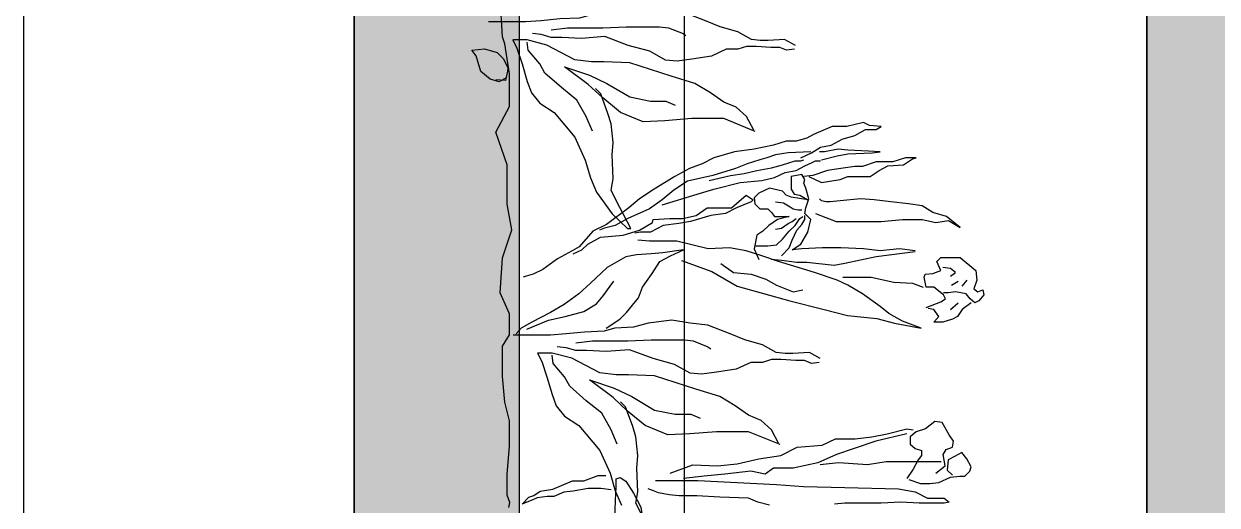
# Model space of a CAD drawing. Header units: metres. Extents: x 97 to 197, y 104 to 205.
# Drawn here: x 182.727 to 183.449, y 114.136 to 114.427 of the extents above; entities that cross this region are included whole.
import ezdxf

# ---------------------------------------------------------------- set-up
doc = ezdxf.new("R2010")
doc.units = ezdxf.units.M
doc.linetypes.add('ACAD_ISO10W100', pattern=[18, 12, -3, 0, -3])
doc.layers.add('00-AUX2', color=30, linetype='Continuous', plot=False)
for name, color, linetype in [('1-ALV_CORTE', 5, 'Continuous'), ('15-COTAS', 14, 'Continuous'), ('16-EIXOS', 253, 'ACAD_ISO10W100'), ('18-HATCH', 1, 'Continuous'), ('2-ALV_VISTA', 3, 'Continuous'), ('6-VEGETAÇÃO', 104, 'Continuous')]:
    doc.layers.add(name, color=color, linetype=linetype)

# ---------------------------------------------------------------- blocks, each defined once
blk = doc.blocks.new('A$C20B154FB')
at = {"layer": '6-VEGETAÇÃO', "color": 72}
for points in [[(2024.1, 802), (2034.4, 827.9), (2039.6, 836.5), (2046.5, 833.1), (2060.3, 815.8), (2060.3, 802), (2077.6, 798.6), (2082.8, 800.3), (2084.5, 814.1), (2089.7, 827.9), (2105.2, 821), (2112.2, 827.9), (2112.2, 862.4), (2089.7, 890.1), (2072.4, 891.8), (2056.9, 886.6), (2051.7, 893.5), (2055.2, 902.1), (2046.5, 903.9), (2036.2, 895.2), (2032.7, 888.3), (2039.6, 879.7), (2048.3, 872.8), (2051.7, 853.8), (2050, 841.7), (2050, 833.1)], [(1720.9, 771.9), (1713.6, 792), (1713.6, 808.4), (1715.4, 824.8), (1724.6, 844.9), (1726.4, 861.4), (1726.4, 870.5), (1735.5, 879.6), (1742.8, 881.5), (1757.4, 874.2), (1768.4, 865), (1761.1, 852.2), (1755.6, 841.3), (1737.3, 839.5), (1728.2, 848.6)], [(2032.7, 881.4), (2020.6, 865.9), (2008.5, 857.3), (2003.4, 848.6), (1998.2, 831.4), (1998.2, 815.8), (2008.5, 824.5), (2020.6, 815.8), (2022.3, 805.5)], [(2062.1, 865.9), (2072.4, 874.5)], [(1719.1, 324.3), (1719.1, 399.2), (1715.4, 468.6), (1711.8, 538), (1708.1, 585.5), (1706.3, 658.6), (1704.4, 753.6), (1699, 782.8), (1688, 804.8), (1688, 834), (1680.7, 843.1), (1678.9, 834), (1678.9, 790.1), (1680.7, 757.3), (1678.9, 722.5), (1678.9, 689.7), (1678.9, 658.6), (1677, 640.3)], [(1731.9, 819.4), (1744.7, 835.8), (1764.8, 832.2), (1773.9, 837.6), (1777.6, 848.6), (1788.5, 850.4), (1799.5, 843.1), (1821.4, 830.3), (1823.2, 817.5), (1810.4, 801.1), (1805, 784.7), (1795.8, 773.7), (1783, 773.7), (1775.7, 782.8), (1772.1, 793.8), (1762.9, 793.8), (1755.6, 788.3), (1739.2, 779.2), (1722.7, 768.2)], [(2020.6, 845.2), (2032.7, 859)], [(2063.8, 846.9), (2070.7, 859)], [(2079.3, 845.2), (2086.3, 853.8), (2093.2, 845.2), (2094.9, 831.4)], [(2189.9, 606.9), (2176.1, 643.2), (2176.1, 670.8), (2176.1, 722.6), (2179.5, 760.6), (2179.5, 795.1), (2174.3, 819.3), (2177.8, 841.7), (2165.7, 862.4), (2184.7, 838.3), (2191.6, 814.1), (2203.7, 795.1), (2207.1, 770.9), (2210.6, 739.9), (2214.1, 710.5), (2215.8, 686.4), (2212.3, 650.1), (2210.6, 632.8), (2210.6, 625.9), (2212.3, 617.3), (2215.8, 613.8)], [(1752, 828.5), (1752, 806.6), (1752, 782.8), (1752, 762.7), (1752, 731.7), (1746.5, 698.8), (1750.1, 647.7), (1748.3, 631.2), (1746.5, 614.8)], [(1675.2, 525.3), (1680.7, 505.2), (1688, 488.7), (1689.8, 437.6), (1691.7, 397.4), (1691.7, 366.3), (1693.5, 348.1), (1697.1, 329.8), (1700.8, 320.7), (1704.4, 311.5)], [(2107, 370), (2088, 423.5), (2062.1, 468.4), (2036.2, 561.6), (2020.6, 622.1), (2010.3, 663.5), (2005.1, 715.3), (1996.5, 746.3), (1987.8, 793.4), (1999.9, 760.6), (2013.7, 736.4), (2025.8, 720.9), (2048.3, 689.8), (2063.8, 663.9), (2072.4, 644.9), (2086.3, 605.2), (2105.2, 541.3), (2115.6, 512), (2124.2, 484.4), (2129.4, 455), (2127.7, 417.1), (2141.5, 361.8), (2141.5, 332.5), (2141.5, 313.5), (2143.2, 292.8)], [(2077.6, 655.3), (2077.6, 705.3), (2069, 745), (2067.3, 777.8), (2060.3, 796.8)], [(2122.5, 783), (2113.9, 714), (2101.8, 658.7), (2098.3, 639.7), (2103.5, 591.4), (2103.5, 574.1), (2107, 546.5), (2108.7, 529.3)], [(2124.2, 783), (2127.7, 755.4), (2124.2, 720.9), (2127.7, 691.5), (2129.4, 651.8), (2129.4, 619), (2127.7, 582.8), (2126, 565.5), (2136.3, 581), (2157.1, 593.1), (2179.5, 598.3), (2189.9, 588), (2200.2, 589.7), (2215.8, 594.9), (2234.8, 589.7), (2243.4, 586.2), (2250.3, 588), (2259, 582.8), (2255.5, 563.8), (2241.7, 563.8), (2233.1, 563.8), (2224.4, 569), (2222.7, 579.3), (2214.1, 593.1), (2219.2, 563.8), (2222.7, 555.2), (2229.6, 548.3), (2234.8, 525.8), (2226.1, 506.8), (2217.5, 498.2), (2207.1, 499.9), (2198.5, 508.5), (2198.5, 522.4), (2191.6, 529.3), (2184.7, 534.4), (2184.7, 544.8), (2184.7, 555.2), (2184.7, 560.3), (2179.5, 539.6), (2169.2, 524.1), (2158.8, 513.7), (2151.9, 503.4), (2127.7, 498.2), (2108.7, 506.8)], [(2255.5, 594.9), (2245.1, 617.3), (2250.3, 650.1), (2255.5, 663.9), (2255.5, 679.4), (2255.5, 703.6), (2265.9, 719.2), (2274.5, 734.7), (2276.2, 762.3), (2286.6, 777.8), (2288.3, 784.7), (2288.3, 765.8), (2281.4, 743.3), (2281.4, 714), (2272.8, 689.8), (2272.8, 676), (2269.3, 651.8), (2265.9, 627.7), (2257.2, 601.8), (2255.5, 586.2)], [(1801.3, 768.2), (1788.5, 713.4), (1775.7, 675.1), (1764.8, 644), (1750.1, 611.1), (1741, 567.3), (1741, 532.6), (1730, 518), (1735.5, 492.4), (1730, 446.7), (1726.4, 410.2), (1722.7, 373.6)], [(1731.9, 349.9), (1746.5, 390.1), (1744.7, 433.9), (1748.3, 468.6), (1757.4, 507), (1762.9, 545.4), (1777.6, 574.6), (1781.2, 618.4), (1792.2, 642.2), (1792.2, 676.9), (1795.8, 706.1), (1801.3, 733.5), (1810.4, 768.2), (1808.6, 779.2)], [(2288.3, 581), (2297, 600), (2307.3, 615.6), (2310.8, 634.6), (2321.1, 653.6), (2328, 676), (2338.4, 695), (2338.4, 714), (2343.6, 722.6), (2345.3, 701.9), (2350.5, 691.5), (2343.6, 662.2), (2343.6, 636.3), (2329.8, 603.5), (2322.9, 591.4), (2317.7, 572.4), (2317.7, 555.2), (2310.8, 532.7), (2303.9, 498.2), (2298.7, 463.7), (2288.3, 427.4), (2278, 406.7), (2269.3, 384.3), (2255.5, 358.4), (2233.1, 322.1), (2215.8, 296.2), (2200.2, 277.2), (2170.9, 237.5), (2158.8, 213.4), (2131.2, 189.2), (2124.2, 177.1), (2110.4, 151.2), (2091.4, 125.3), (2082.8, 108.1), (2079.3, 96), (2077.6, 90.8)], [(2284.9, 617.3), (2291.8, 644.9), (2295.2, 663.9), (2297, 707.1), (2298.7, 720.9), (2300.4, 700.2), (2302.1, 663.9), (2303.9, 646.6), (2298.7, 622.5), (2298.7, 613.8)], [(1927.4, 613.4), (1925.6, 599.6), (1930.8, 587.5), (1930.8, 572), (1932.6, 546.1), (1932.6, 528.8), (1927.4, 513.3), (1927.4, 492.6), (1915.3, 466.7), (1910.1, 432.2), (1906.6, 406.3), (1908.4, 385.6), (1923.9, 357.9), (1934.3, 320), (1949.8, 278.5), (1946.4, 237.1), (1948.1, 202.6), (1948.1, 183.6), (1953.3, 166.3), (1955, 150.8)], [(1934.3, 615.1), (1944.6, 596.2), (1942.9, 566.8), (1942.9, 553), (1944.6, 537.5), (1958.5, 513.3), (1967.1, 482.2), (1977.5, 456.3), (1993, 416.6), (1996.5, 385.6), (2001.6, 352.8), (1996.5, 311.3), (1989.5, 285.4), (1987.8, 252.6), (1982.6, 233.6), (1980.9, 199.1), (1977.5, 166.3), (1975.7, 138.7), (1975.7, 107.6), (1975.7, 90.4), (1975.7, 73.1)], [(2205.4, 335.9), (2224.4, 398.1), (2233.1, 427.4), (2245.1, 474), (2248.6, 512), (2253.8, 534.4), (2262.4, 553.4), (2265.9, 572.4), (2274.5, 588), (2279.7, 600), (2283.1, 606.9), (2283.1, 615.6)], [(2298.7, 598.3), (2297, 558.6), (2293.5, 536.2), (2288.3, 520.6), (2284.9, 508.5), (2278, 486.1), (2269.3, 465.4), (2257.2, 425.7), (2246.9, 380.8), (2231.3, 356.6), (2214.1, 335.9), (2198.5, 313.5), (2181.2, 275.5), (2169.2, 253.1), (2164, 234.1), (2160.5, 225.4)], [(2101.8, 439.5), (2086.3, 461.9), (2082.8, 493), (2074.2, 518.9), (2063.8, 537.9), (2051.7, 567.2), (2055.2, 584.5)], [(2115.6, 546.5), (2129.4, 560.3), (2143.2, 565.5), (2160.5, 574.1), (2170.9, 582.8), (2179.5, 588), (2186.4, 588)], [(2132.9, 501.6), (2132.9, 522.4), (2134.6, 537.9), (2145, 548.3), (2158.8, 560.3), (2169.2, 570.7), (2181.2, 579.3), (2184.7, 584.5)], [(2162.2, 536.2), (2164, 546.5), (2172.6, 558.6), (2176.1, 565.5), (2181.2, 572.4)], [(2210.6, 536.2), (2208.9, 550), (2202, 562.1), (2198.5, 567.2), (2196.8, 575.9), (2196.8, 582.8)], [(2248.6, 418.8), (2257.2, 456.8), (2260.7, 480.9), (2265.9, 503.4), (2271, 529.3), (2276.2, 548.3), (2283.1, 570.7), (2283.1, 581), (2284.9, 586.2)], [(2479.9, 569.6), (2478.1, 555.8), (2483.3, 543.7), (2483.3, 528.2), (2485, 502.3), (2485, 485), (2479.9, 469.5), (2479.9, 448.8), (2467.8, 422.9), (2462.6, 388.3), (2459.1, 362.4), (2460.9, 341.7), (2476.4, 314.1), (2486.8, 276.1), (2502.3, 234.7), (2498.9, 193.3), (2500.6, 158.7), (2500.6, 139.8), (2505.8, 122.5), (2507.5, 107)], [(2486.8, 571.3), (2497.1, 552.3), (2495.4, 523), (2495.4, 509.2), (2497.1, 493.6), (2511, 469.5), (2519.6, 438.4), (2529.9, 412.5), (2545.5, 372.8), (2548.9, 341.7), (2554.1, 308.9), (2548.9, 267.5), (2542, 241.6), (2540.3, 208.8), (2535.1, 189.8), (2533.4, 155.3), (2529.9, 122.5), (2528.2, 94.9), (2528.2, 63.8), (2528.2, 46.5), (2528.2, 29.3)], [(1784.9, 541.7), (1808.6, 528.9), (1825.1, 510.6), (1834.2, 488.7), (1850.7, 465), (1867.1, 437.6), (1879.9, 395.6), (1903.7, 322.5), (1905.5, 276.8), (1905.5, 254.9), (1909.1, 225.7), (1934.7, 176.4), (1943.9, 141.6), (1943.9, 116.1), (1929.2, 123.4), (1901.8, 132.5), (1870.8, 141.6), (1850.7, 149), (1832.4, 163.6), (1815.9, 189.1), (1772.1, 225.7), (1731.9, 243.9), (1700.8, 253.1), (1675.2, 264)], [(1660.6, 298.7), (1678.9, 289.6), (1699, 293.3), (1741, 291.4), (1762.9, 293.3), (1795.8, 289.6), (1814.1, 284.1), (1848.8, 271.3), (1858, 262.2)], [(1782.3, 544.4), (1805, 488.7), (1805, 470.5), (1805, 432.1), (1801.3, 384.6), (1799.5, 346.2), (1815.9, 306.1), (1841.5, 275), (1865.3, 249.4), (1896.3, 207.4), (1881.7, 251.3), (1867.1, 282.3), (1843.3, 322.5), (1836, 359), (1836, 386.4), (1828.7, 402.9)], [(2119.1, 178.8), (2126, 194.4), (2136.3, 204.7), (2148.4, 227.2), (2151.9, 266.9), (2160.5, 296.2), (2174.3, 318.7), (2179.5, 320.4), (2181.2, 349.7), (2181.2, 372.2), (2186.4, 396.3), (2200.2, 415.3), (2200.2, 437.8), (2200.2, 458.5), (2222.7, 484.4), (2214.1, 496.5), (2210.6, 493), (2200.2, 467.1), (2189.9, 448.1), (2186.4, 422.2), (2176.1, 386), (2172.6, 365.3), (2169.2, 337.6), (2157.1, 315.2), (2157.1, 297.9), (2155.3, 287.6)], [(2337.4, 497.9), (2361.1, 485.1), (2377.6, 466.8), (2386.7, 444.9), (2403.1, 421.2), (2419.6, 393.7), (2432.4, 351.7), (2456.2, 278.7), (2458, 233), (2458, 211.1), (2461.6, 181.8), (2487.2, 132.5), (2496.4, 97.8), (2496.4, 72.2), (2481.7, 79.6), (2454.3, 88.7), (2423.3, 97.8), (2403.1, 105.1), (2384.9, 119.7), (2368.4, 145.3), (2324.6, 181.8), (2284.4, 200.1), (2253.3, 209.3), (2227.7, 220.2), (2189.3, 247.6), (2163.7, 275), (2163.7, 280.5), (2213.1, 254.9), (2231.4, 245.8), (2251.5, 249.4), (2293.5, 247.6), (2315.4, 249.4), (2348.3, 245.8), (2366.6, 240.3), (2401.3, 227.5), (2410.5, 218.4)], [(2334.8, 500.5), (2357.5, 444.9), (2357.5, 426.6), (2357.5, 388.3), (2353.8, 340.8), (2352, 302.4), (2368.4, 262.2), (2394, 231.2), (2417.8, 205.6), (2448.8, 163.6), (2434.2, 207.4), (2419.6, 238.5), (2395.8, 278.7), (2388.5, 315.2), (2388.5, 342.6), (2381.2, 359)], [(1961.9, 183.6), (1965.4, 212.9), (1965.4, 245.7), (1965.4, 275.1), (1967.1, 316.5), (1967.1, 347.6), (1967.1, 375.2), (1965.4, 390.7), (1955, 416.6), (1951.5, 421.8)], [(1987.8, 237.1), (2003.4, 261.3), (2015.5, 273.3), (2041.4, 294.1), (2060.4, 301), (2084.5, 318.2), (2105.3, 332), (2115.6, 351), (2126, 373.5), (2120.8, 337.2), (2119.1, 316.5), (2117.3, 290.6), (2113.9, 271.6), (2094.9, 238.8), (2067.3, 209.5), (2048.3, 188.8), (2029.3, 162.9), (2015.5, 138.7), (1998.2, 105.9), (1987.8, 86.9), (1977.5, 78.3)], [(2514.4, 139.8), (2517.9, 169.1), (2517.9, 201.9), (2517.9, 231.2), (2519.6, 272.7), (2519.6, 303.7), (2519.6, 331.4), (2517.9, 346.9), (2507.5, 372.8), (2504, 378)], [(1587.7, 231.4), (1608.7, 260.3), (1650.7, 252.4), (1683.5, 253.7), (1707.2, 255), (1721.6, 255), (1724.3, 261.6), (1717.7, 272.1), (1696.7, 285.2), (1671.7, 298.3), (1629.7, 304.9), (1589, 316.7), (1557.5, 310.1), (1544.3, 310.1), (1536.5, 323.3), (1526, 324.6), (1508.9, 331.1), (1487.9, 335.1), (1477.4, 328.5), (1466.9, 319.3), (1434, 294.4), (1420.9, 268.1), (1409.1, 256.3), (1399.9, 249.8)], [(1783, 256.7), (1808.6, 245.8), (1837.9, 229.3), (1859.8, 201.9), (1885.4, 172.7), (1901.8, 163.6), (1925.6, 143.5), (1940.2, 141.6)], [(1702.6, 246.2), (1704.8, 227.5), (1704.8, 205.5), (1700.4, 179), (1698.2, 162.5), (1690.5, 144.9), (1690.5, 132.8), (1688.3, 115.2), (1685, 107.4), (1679.5, 94.2), (1677.3, 88.7), (1689.4, 100.8), (1692.7, 109.6), (1700.4, 120.7), (1703.7, 142.7), (1710.4, 158.1), (1718.1, 177.9), (1718.1, 197.8), (1728, 223.1), (1728, 236.3)], [(1986.1, 97.3), (2001.6, 135.2), (2008.5, 164.6), (2017.2, 197.4), (2031, 219.8), (2044.8, 231.9), (2062.1, 244), (2070.7, 250.9)], [(2335.5, 212.9), (2361.1, 201.9), (2390.4, 185.5), (2412.3, 158.1), (2437.9, 128.9), (2454.3, 119.7), (2478.1, 99.6), (2492.7, 97.8)], [(1671.2, 65.3), (1680.3, 66.9), (1692.9, 62.5), (1729.9, 62.5), (1779.2, 66.6), (1824.3, 66.6), (1857.2, 58.4), (1902.4, 54.3), (1955.8, 54.3), (1976.3, 66.6), (2013.3, 66.6), (2050.3, 50.2), (2111.9, 54.3), (2161.2, 70.7), (2206.4, 62.5), (2276.2, 62.5), (2333.7, 42), (2378.9, 66.6), (2436.4, 66.6), (2489.8, 58.4), (2502.1, 54.3), (2572, 50.2), (2608.9, 58.4), (2670.6, 54.3)], [(2429.3, 60.4), (2422.6, 48.1), (2427.1, 32.4), (2440.5, 15.7), (2468.5, 7.8), (2478.6, 0), (2480.8, 22.4), (2474.1, 44.7), (2462.9, 55.9), (2447.2, 63.7), (2441.6, 62.6), (2424.9, 59.3), (2426, 42.5)]]:
    blk.add_lwpolyline(points, dxfattribs=at)

msp = doc.modelspace()

# ---------------------------------------------------------------- hatches: boundary and pattern name
at = {"layer": '15-COTAS', "true_color": 0xffffff, "transparency": 33554687}
h = msp.add_hatch(color=7, dxfattribs=at)
h.dxf.hatch_style = 1
h.paths.add_polyline_path([(183.66661, 114.56771), (183.66661, 115.63321), (183.58661, 115.63305), (183.58661, 114.56771)])
h.paths.add_polyline_path([(183.66661, 114.15321), (183.66661, 114.56771), (183.58661, 114.56771), (183.58661, 114.15321)], flags=16)
h.paths.add_polyline_path([(183.48661, 113.83321), (183.48661, 114.56771), (183.40661, 114.56771), (183.40661, 113.83321)])
h.paths.add_polyline_path([(183.48661, 114.56771), (183.48661, 115.11665), (183.40661, 115.11665), (183.40661, 114.56771)])
h.paths.add_polyline_path([(184.02661, 114.44321), (184.02661, 114.56771), (184.00661, 114.56771), (184.00661, 114.46321, -0.414214), (183.99661, 114.45321), (183.83661, 114.45321, 0.414214), (183.82661, 114.44321), (183.82661, 114.16321, -0.414214), (183.81661, 114.15321), (183.57661, 114.15321, 0.414214), (183.56661, 114.14321), (183.56661, 113.98321), (183.58661, 113.98321), (183.58661, 114.13321), (183.66661, 114.13321), (183.83661, 114.13321, 0.414214), (183.84661, 114.14321), (183.84661, 114.42321, -0.414214), (183.85661, 114.43321), (184.01661, 114.43321, 0.414214)])
h.paths.add_polyline_path([(184.02661, 114.56771), (184.02661, 114.72321, -0.414214), (184.03661, 114.73321), (184.19661, 114.73321, 0.414214), (184.20661, 114.74321), (184.20661, 115.02321, -0.414214), (184.21661, 115.03321), (184.37661, 115.03321, 0.414214), (184.38661, 115.04321), (184.38661, 115.32321, -0.414214), (184.39661, 115.33321), (184.55661, 115.33321, 0.414214), (184.56661, 115.34321), (184.56661, 115.62321, -0.414214), (184.57661, 115.63321), (184.73661, 115.63321, 0.414214), (184.74661, 115.64321), (184.74661, 115.92321, -0.414214), (184.75661, 115.93321), (184.91661, 115.93321, 0.414214), (184.92661, 115.94321), (184.92661, 116.22321, -0.414214), (184.93661, 116.23321), (185.09661, 116.23321, 0.414214), (185.10661, 116.24321), (185.10661, 116.52321, -0.414214), (185.11661, 116.53321), (185.27661, 116.53321, 0.414214), (185.28661, 116.54321), (185.28661, 116.82321, -0.414214), (185.29661, 116.83321), (185.45661, 116.83321, 0.414214), (185.46661, 116.84321), (185.46661, 117.12321, -0.414214), (185.47661, 117.13321), (185.63661, 117.13321, 0.414214), (185.64661, 117.14321), (185.64661, 117.42321, -0.414214), (185.65661, 117.43321), (185.81661, 117.43321, 0.414214), (185.82661, 117.44321), (185.82661, 117.72321, -0.414214), (185.83661, 117.73321), (185.99661, 117.73321, 0.414214), (186.00661, 117.74321), (186.00661, 118.02321, -0.414214), (186.01661, 118.03321), (186.17661, 118.03321, 0.414214), (186.18661, 118.04321), (186.18661, 118.32321, -0.414214), (186.19661, 118.33321), (186.35661, 118.33321, 0.414214), (186.36661, 118.34321), (186.36661, 118.77321, -0.414214), (186.37661, 118.78321), (186.43826, 118.78321), (186.43826, 118.80799), (186.34661, 118.80799), (186.34661, 118.36321, -0.414214), (186.33661, 118.35321), (186.17661, 118.35321, 0.414214), (186.16661, 118.34321), (186.16661, 118.06321, -0.414214), (186.15661, 118.05321), (185.99661, 118.05321, 0.414214), (185.98661, 118.04321), (185.98661, 117.76321, -0.414214), (185.97661, 117.75321), (185.81661, 117.75321, 0.414214), (185.80661, 117.74321), (185.80661, 117.46321, -0.414214), (185.79661, 117.45321), (185.63661, 117.45321, 0.414214), (185.62661, 117.44321), (185.62661, 117.16321, -0.414214), (185.61661, 117.15321), (185.45661, 117.15321, 0.414214), (185.44661, 117.14321), (185.44661, 116.86321, -0.414214), (185.43661, 116.85321), (185.27661, 116.85321, 0.414214), (185.26661, 116.84321), (185.26661, 116.56321, -0.414214), (185.25661, 116.55321), (185.09661, 116.55321, 0.414214), (185.08661, 116.54321), (185.08661, 116.26321, -0.414214), (185.07661, 116.25321), (184.91661, 116.25321, 0.414214), (184.90661, 116.24321), (184.90661, 115.96321, -0.414214), (184.89661, 115.95321), (184.73661, 115.95321, 0.414214), (184.72661, 115.94321), (184.72661, 115.66321, -0.414214), (184.71661, 115.65321), (184.55661, 115.65321, 0.414214), (184.54661, 115.64321), (184.54661, 115.36321, -0.414214), (184.53661, 115.35321), (184.37661, 115.35321, 0.414214), (184.36661, 115.34321), (184.36661, 115.13321), (184.36672, 115.13321), (184.36672, 115.08321), (184.36661, 115.06321, -0.414214), (184.35661, 115.05321), (184.19661, 115.05321, 0.414214), (184.18661, 115.04321), (184.18661, 114.76321, -0.414214), (184.17661, 114.75321), (184.01661, 114.75321, 0.414214), (184.00661, 114.74321), (184.00661, 114.56771)])
h.paths.add_polyline_path([(185.07748, 114.56771), (185.01904, 114.56771), (184.82469, 114.24376), (184.28479, 114.56771), (184.16589, 114.56771), (184.16539, 114.56689), (184.72154, 114.23321), (183.96518, 114.23321), (184.16539, 114.56689), (184.16403, 114.56771), (184.10747, 114.56771), (183.90678, 114.23321), (183.84661, 114.23321), (183.84661, 114.18321), (184.84678, 114.18321)])
h.paths.add_polyline_path([(187.51678, 118.63321), (187.54678, 118.68321), (186.54661, 118.68321), (186.54661, 118.63321), (186.06664, 117.83321), (186.00661, 117.83321), (186.00661, 117.78321), (186.03664, 117.78321), (185.52668, 116.93321), (185.46661, 116.93321), (185.46661, 116.88321), (185.49668, 116.88321), (184.98671, 116.03321), (184.92661, 116.03321), (184.92661, 115.98321), (184.95671, 115.98321), (184.44675, 115.13321), (184.38661, 115.13321), (184.38661, 115.08321), (184.41675, 115.08321), (184.10747, 114.56771), (184.28479, 114.56771), (184.19733, 114.62019), (184.7838, 115.59776), (185.41117, 115.22133), (185.01904, 114.56771), (185.07748, 114.56771)])
h.paths.add_polyline_path([(185.43181, 115.25559), (184.80445, 115.63203), (185.39092, 116.6096), (186.01829, 116.23316)], flags=16)
h.paths.add_polyline_path([(186.03897, 116.2674), (185.4116, 116.64384), (185.99808, 117.62141), (186.62545, 117.24497)], flags=16)
h.paths.add_polyline_path([(186.64615, 117.2792), (186.01878, 117.65563), (186.60526, 118.63321), (187.23263, 118.25677)], flags=16)
h.paths.add_polyline_path([(187.08661, 118.09826), (187.08661, 118.14323, 0.414214), (187.08161, 118.14823), (186.91161, 118.14823, -0.414214), (186.90661, 118.15323), (186.90661, 118.38572, 0.160653), (186.90563, 118.38869), (186.82388, 118.50203), (187.12273, 118.09826)], flags=0)
h.paths.add_polyline_path([(187.25826, 118.29952), (186.70211, 118.63321), (187.45848, 118.63321)], flags=16)
at = {"layer": '18-HATCH', "ltscale": 0.1}
h = msp.add_hatch(dxfattribs=at)
h.set_pattern_fill('AR-CONC', color=256, scale=0.001)
h.set_pattern_definition([(320, (116.64973, 180.4618), (-0.01593909, -0.18218467), [0.01905, -0.20955]), (265, (116.64973, 180.4618), (0.19105685, 0.03524342), [0.01524, -0.1676406]), (10.45144, (116.6484, 180.44661), (0.17511775, -0.14694125), [0.01619, -0.17809024]), (316.1842, (116.70053, 180.4618), (-0.04204233, -0.27107904), [0.028575, -0.314325]), (6.63556, (116.69703, 180.4392), (0.2474261, -0.2374041), [0.024285, -0.2671356]), (261.18415, (116.70053, 180.4618), (0.2474261, -0.2374041), [0.02286, -0.2514597]), (291, (116.68783, 180.4364), (-0.1022652, -0.1516144), [0.01905, -0.20955]), (236, (116.68783, 180.4364), (0.18418797, -0.06180203), [0.01524, -0.16764]), (341.45144, (116.67931, 180.42376), (0.08192277, -0.21341642), [0.01619, -0.17808994]), (307.5, (116.64973, 180.461793), (0.08455504, -0.003088603), [0, -0.165608, 0, -0.17018, 0, -0.168275]), (277.5, (116.64973, 180.46179), (0.100180575, -0.06681966), [0, -0.097028, 0, -0.161798, 0, -0.064135]), (237.5, (116.64973, 180.518435), (-0.005728744, -0.135590595), [0, -0.0635, 0, -0.19812, 0, -0.26289]), (227.5, (116.64973, 180.54384), (0.02542649, -0.14812918), [0, -0.08255, 0, -0.131572, 0, -0.18669])])
h.paths.add_polyline_path([(183.02661, 119.49923), (183.07661, 119.49923), (183.07661, 123.85406), (182.92661, 123.85406), (182.92661, 119.49923)])
h.paths.add_polyline_path([(183.25661, 112.31716), (183.25661, 113.53321), (183.12661, 113.53321), (183.12661, 112.31716)])
h.paths.add_polyline_path([(183.12661, 112.16716), (183.12661, 112.31716), (183.12661, 113.53321), (182.92661, 113.53321), (182.92661, 112.16716), (183.02661, 112.16716)])
edge = h.paths.add_edge_path()
edge.add_line((186.49661, 118.63321), (186.49661, 123.85406))
edge.add_line((186.49661, 123.85406), (185.94661, 123.85406))
edge.add_line((185.94661, 123.85406), (185.94661, 123.68085))
edge.add_line((185.94661, 123.68085), (186.09661, 123.68085))
edge.add_line((186.09661, 123.68085), (186.34661, 123.68085))
edge.add_line((186.34661, 123.68085), (186.34661, 121.55579))
edge.add_line((186.34661, 121.55579), (186.09661, 121.55579))
edge.add_line((186.09661, 121.55579), (186.09661, 121.38259))
edge.add_line((186.09661, 121.38259), (186.34661, 121.38259))
edge.add_line((186.34661, 121.38259), (186.34661, 119.23526))
edge.add_line((186.34661, 119.23526), (186.09661, 119.23526))
edge.add_line((186.09661, 119.23526), (186.09661, 119.06205))
edge.add_line((186.09661, 119.06205), (186.34661, 119.06205))
edge.add_line((186.34661, 119.06205), (186.34661, 118.80799))
edge.add_line((186.34661, 118.80799), (186.43826, 118.80799))
edge.add_line((186.43826, 118.80799), (186.43826, 118.78321))
edge.add_line((186.43826, 118.78321), (186.37661, 118.78321))
edge.add_arc((186.37661, 118.77321), 0.01, 90, 180)
edge.add_line((186.36661, 118.77321), (186.36661, 118.63321))
edge.add_line((186.36661, 118.63321), (186.49661, 118.63321))
h.paths.add_polyline_path([(186.34661, 118.63321), (186.34661, 118.78321), (185.97661, 118.78321), (185.97661, 118.63321)], flags=17)
at = {"layer": '18-HATCH', "true_color": 0x8f621e}
h = msp.add_hatch(dxfattribs=at)
h.set_pattern_fill('GHIAIA3', color=46, scale=0.15, angle=30, pattern_type=2)
h.set_pattern_definition([(35, (110.79176, 115.85594), (0.03683634, 0.20890927), [0.0075, -0.045, 0.0075, -0.09]), (35, (110.84889, 115.9051), (0.03683634, 0.20890927), [0.0075, -0.1425]), (35, (110.7727, 115.87007), (0.03683634, 0.20890927), [0.015, -0.135]), (35, (110.80527, 115.90202), (0.03683634, 0.20890927), [0.0075, -0.1425]), (35, (110.74567, 115.86945), (0.03683634, 0.20890927), [0.0075, -0.1425]), (35, (110.78622, 115.91615), (0.03683634, 0.20890927), [0.015, -0.135]), (35, (110.73891, 115.89218), (0.03683634, 0.20890927), [0.015, -0.0525, 0.0075, -0.075]), (35, (110.7303, 115.90447), (0.03683634, 0.20890927), [0.015, -0.0825, 0.015, -0.0375]), (35, (110.76287, 115.93642), (0.03683634, 0.20890927), [0.0075, -0.1425]), (35, (110.74996, 115.95485), (0.03683634, 0.20890927), [0.0075, -0.1425]), (35, (110.67808, 115.91368), (0.03683634, 0.20890927), [0.0075, -0.1425]), (35, (110.7045, 115.94133), (0.03683634, 0.20890927), [0.0075, -0.0525, 0.015, -0.075]), (125, (110.74199, 115.84856), (-0.20890927, 0.03683634), [0.0075, -0.0675, 0.0075, -0.0675]), (125, (110.73523, 115.87129), (-0.20890927, 0.03683634), [0.0075, -0.1425]), (125, (110.69405, 115.94317), (-0.20890927, 0.03683634), [0.0075, -0.1425]), (125, (110.7303, 115.90447), (-0.20890927, 0.03683634), [0.015, -0.135]), (125, (110.77517, 115.85348), (-0.20890927, 0.03683634), [0.0075, -0.1425]), (125, (110.71248, 115.95608), (-0.20890927, 0.03683634), [0.0075, -0.1425]), (125, (110.74444, 115.92352), (-0.20890927, 0.03683634), [0.0075, -0.1425]), (125, (110.78868, 115.89956), (-0.20890927, 0.03683634), [0.0075, -0.1425]), (125, (110.7432, 115.97759), (-0.20890927, 0.03683634), [0.0075, -0.1425]), (125, (110.77085, 115.95117), (-0.20890927, 0.03683634), [0.0075, -0.1425]), (125, (110.7942, 115.9309), (-0.20890927, 0.03683634), [0.015, -0.135]), (125, (110.81325, 115.91677), (-0.20890927, 0.03683634), [0.0075, -0.1425]), (125, (110.80219, 115.94564), (-0.20890927, 0.03683634), [0.0075, -0.1425]), (125, (110.85565, 115.88237), (-0.20890927, 0.03683634), [0.0075, -0.09, 0.015, -0.0375]), (80, (110.69959, 115.88296), (-0.08603647, 0.1228728), [0.010605, -0.0530325, 0.010605, -0.0742455, 0.010605, -0.05303903]), (80, (110.77087, 115.85962), (-0.08603647, 0.1228728), [0.010605, -0.0742455, 0.010605, -0.02121, 0.010605, -0.08486153]), (80, (110.74015, 115.83811), (-0.08603647, 0.1228728), [0.0106066, -0.13788585, 0.02121315, -0.04242645]), (80, (110.7598, 115.8885), (-0.08603647, 0.1228728), [0.0106066, -0.0424264, 0.0106066, -0.14849243]), (80, (110.74259, 115.91307), (-0.08603647, 0.1228728), [0.0106066, -0.20152543]), (80, (110.78438, 115.9057), (-0.08603647, 0.1228728), [0.0106066, -0.20152543]), (80, (110.80035, 115.9352), (-0.08603647, 0.1228728), [0.0106066, -0.20152543]), (80, (110.82493, 115.86086), (-0.08603647, 0.1228728), [0.0106066, -0.20152543]), (170, (110.79422, 115.83935), (-0.1228728, -0.08603647), [0.0106066, -0.20152543]), (170, (110.85135, 115.88851), (-0.1228728, -0.08603647), [0.01060659, -0.14849243, 0.01060659, -0.04242643]), (170, (110.76287, 115.93642), (-0.1228728, -0.08603647), [0.0106066, -0.20152543]), (170, (110.7045, 115.94133), (-0.1228728, -0.08603647), [0.0106066, -0.20152543]), (170, (110.84889, 115.9051), (-0.1228728, -0.08603647), [0.0106066, -0.20152543]), (170, (110.79544, 115.87683), (-0.1228728, -0.08603647), [0.0106066, -0.20152543]), (170, (110.74013, 115.92966), (-0.1228728, -0.08603647), [0.0106066, -0.20152543]), (170, (110.81017, 115.96039), (-0.1228728, -0.08603647), [0.0106066, -0.20152543]), (170, (110.80895, 115.92291), (-0.1228728, -0.08603647), [0.0106066, -0.20152543]), (170, (110.76164, 115.89894), (-0.1228728, -0.08603647), [0.0106066, -0.20152543]), (170, (110.74567, 115.86945), (-0.1228728, -0.08603647), [0.0106065, -0.10606602, 0.0106065, -0.08485302]), (170, (110.79789, 115.95179), (-0.1228728, -0.08603647), [0.01060659, -0.0212132, 0.01060659, -0.16970565]), (61.56505, (110.826777, 115.8713), (0.122872807, 0.086036466), [0.01677, -0.08385, 0.01677, -0.2180202]), (61.56505, (110.835986, 115.92353), (0.122872807, 0.086036466), [0.01677, -0.15093, 0.01677, -0.1509402]), (61.56505, (110.855035, 115.9094), (0.122872807, 0.086036466), [0.0167705, -0.3186397]), (61.56505, (110.730926, 115.877434), (0.122872807, 0.086036466), [0.0167705, -0.3186397]), (61.56505, (110.721704, 115.916756), (0.122872807, 0.086036466), [0.0167705, -0.3186397]), (61.56505, (110.775786, 115.82644), (0.122872807, 0.086036466), [0.0167705, -0.3186397]), (98.43495, (110.75242, 115.938265), (-0.086036465, 0.122872807), [0.0167705, -0.3186397]), (98.43495, (110.7979, 115.86024), (-0.086036465, 0.122872807), [0.0167705, -0.3186397]), (98.43495, (110.838446, 115.90694), (-0.086036465, 0.122872807), [0.0167705, -0.3186397]), (98.43495, (110.70143, 115.893405), (-0.086036465, 0.122872807), [0.0167705, -0.3186397]), (188.43495, (110.80527, 115.90202), (-0.122872807, -0.086036465), [0.0167705, -0.3186397]), (188.43495, (110.791756, 115.85594), (-0.122872807, -0.086036465), [0.0167705, -0.3186397]), (188.43495, (110.73769, 115.8547), (-0.122872807, -0.086036465), [0.0167705, -0.3186397])])
h.paths.add_polyline_path([(183.02661, 119.49923), (182.92661, 119.49923), (182.92661, 113.53321), (183.02661, 113.53321)])

# ---------------------------------------------------------------- linework, layer by layer
at = {"layer": '00-AUX2'}
msp.add_lwpolyline([(183.40661, 113.83321), (183.40661, 115.11665), (183.48661, 115.11665), (183.48661, 113.83321)], close=True, dxfattribs=at)
at = {"layer": '1-ALV_CORTE', "ltscale": 0.01}
msp.add_lwpolyline([(183.02661, 107.87605), (182.72661, 107.87605), (182.72661, 127.8984), (183.02661, 127.8984), (183.02661, 123.85406), (182.92661, 123.85406), (182.92661, 112.16716), (183.02661, 112.16716)], close=True, dxfattribs=at)
at = {"layer": '1-ALV_CORTE', "color": 116, "true_color": 0x136734}
msp.add_lwpolyline([(183.02661, 119.49923), (183.02661, 113.53321), (182.92661, 113.53321), (182.92661, 119.49923)], close=True, dxfattribs=at)
at = {"layer": '16-EIXOS'}
msp.add_line((183.12661, 107.49978), (183.12661, 128.14016), dxfattribs=at)
at = {"layer": '2-ALV_VISTA', "ltscale": 0.02}
msp.add_line((183.12661, 113.53321), (183.12661, 114.91511), dxfattribs=at)
at = {"layer": '2-ALV_VISTA'}
msp.add_lwpolyline([(183.40661, 115.11665), (183.40661, 113.83321), (183.48661, 113.83321)], dxfattribs=at)

# ---------------------------------------------------------------- block references
at = {"layer": '6-VEGETAÇÃO', "xscale": -0.000342867600778573, "yscale": 0.000342867600778573, "zscale": 0.000342867600778573, "rotation": 270}
msp.add_blockref('A$C20B154FB', (182.99789, 113.56153), dxfattribs=at)

doc.saveas('drawing.dxf')
